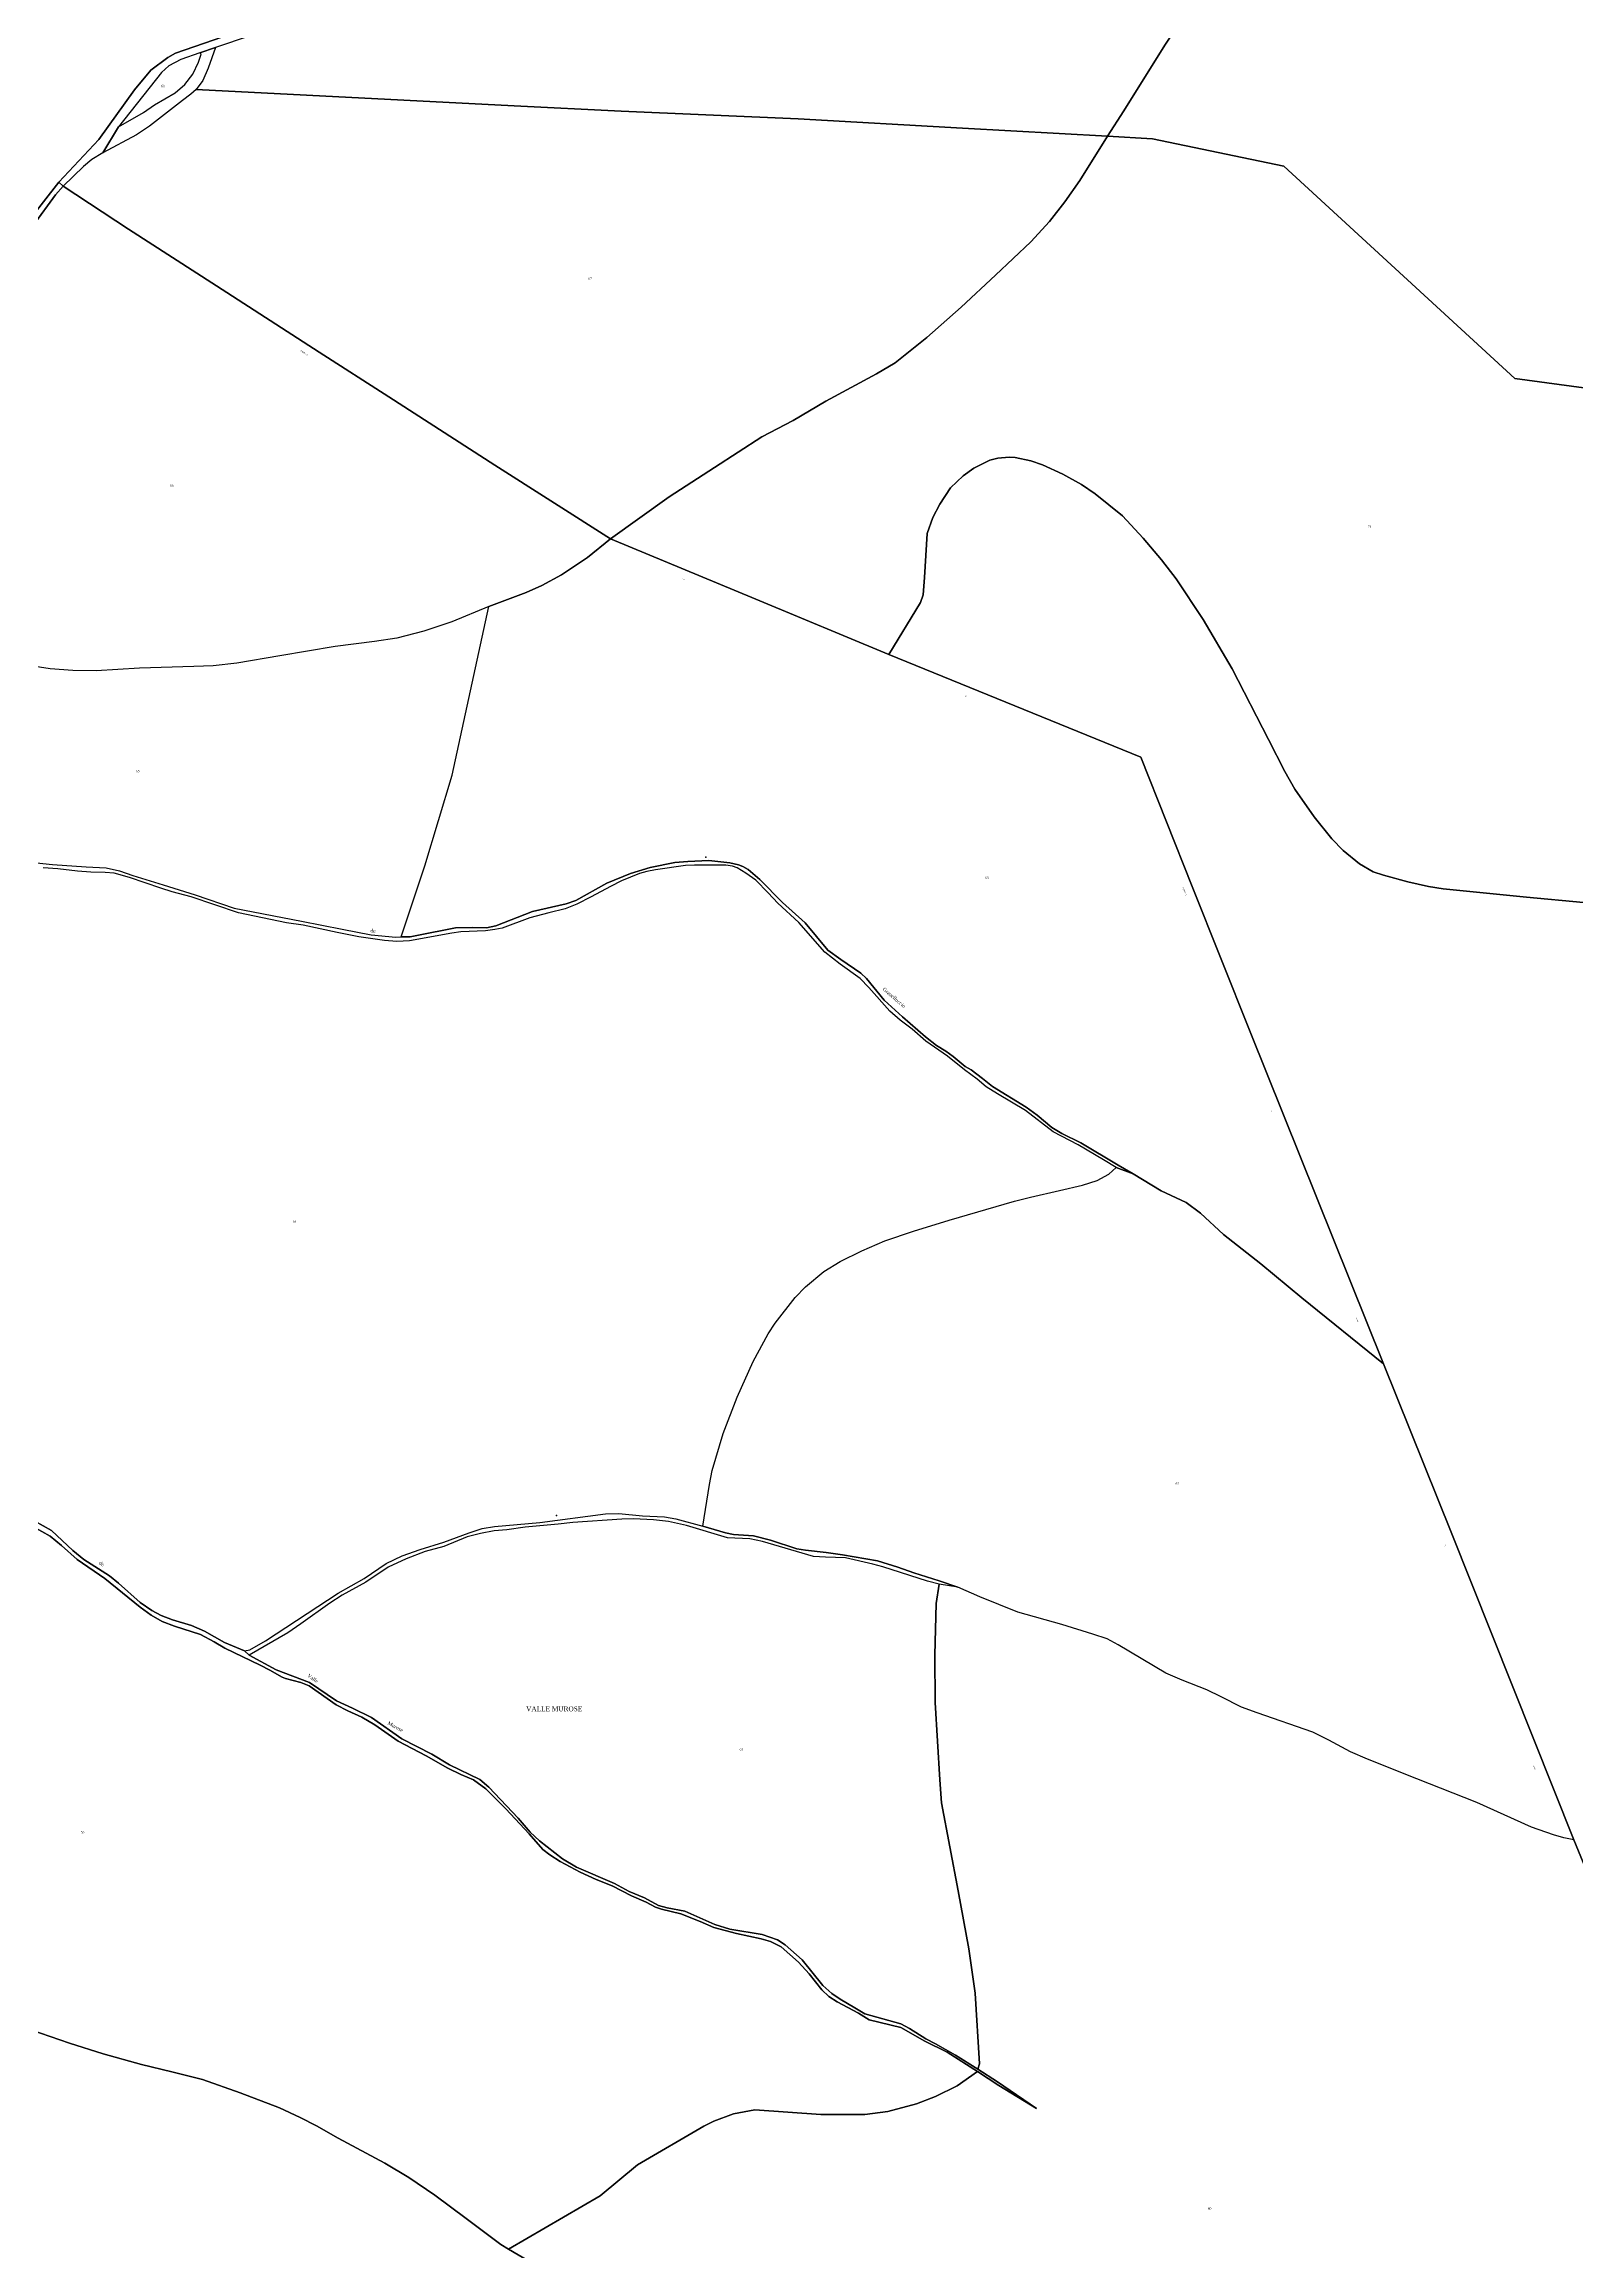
# Model space of a CAD drawing. Extents: x 1189447 to 1205702, y 6141591 to 6152844.
# Drawn here: x 1197110 to 1198395, y 6147947 to 6149797 of the extents above; entities that cross this region are included whole.
import ezdxf

# ---------------------------------------------------------------- set-up
doc = ezdxf.new("R2010")
doc.units = 0
doc.linetypes.add('CONTINU', pattern=[0])
doc.layers.get('0').update_dxf_attribs({"linetype": 'CONTINU'})
for name, color, linetype in [('1FLECHEFL', 7, 'CONTINU'), ('1LIEUDIT', 7, 'CONTINU'), ('1PARCELLE', 7, 'CONTINU'), ('1SECTION', 7, 'CONTINU'), ('1SUBDSECT', 7, 'CONTINU'), ('1TRONFLUV', 7, 'CONTINU'), ('3ENSIMMO', 7, 'CONTINU'), ('3LIEUDITTEX', 7, 'CONTINU'), ('3PARCELLETEX', 7, 'CONTINU'), ('3TRONFLUVTEX', 7, 'CONTINU')]:
    doc.layers.add(name, color=color, linetype=linetype)
doc.styles.get("Standard").update_dxf_attribs({"font": 'Times New Roman'})

# ---------------------------------------------------------------- blocks, each defined once
blk = doc.blocks.new('FLECHRU1')
blk.add_point((0, 0))

msp = doc.modelspace()

# ---------------------------------------------------------------- linework, layer by layer
at = {"layer": '1LIEUDIT'}
for points in [[(1198510.53, 6148005.73), (1198392.69, 6148292.42), (1198289.64, 6148550.19), (1198232.93, 6148691.18), (1198121.16, 6148969.3), (1198072.52, 6149091.07), (1198029.55, 6149199.51), (1197818.36, 6149285.66), (1197706.73, 6149331.92), (1197584.92, 6149382.44), (1197488.17, 6149444.32), (1197399.1, 6149501.4), (1197340.9, 6149538.82), (1197254.62, 6149594.42), (1197180.94, 6149641.96), (1197126.12, 6149677.87), (1197126.12, 6149677.87), (1197122.71, 6149681.43), (1197156.08, 6149717.01), (1197186.09, 6149758.76), (1197199.59, 6149775.2), (1197213.82, 6149785.86), (1197220.44, 6149789.35), (1197338.46, 6149830.14)], [(1198510.53, 6148005.73), (1198392.69, 6148292.42), (1198289.64, 6148550.19), (1198232.93, 6148691.18), (1198121.16, 6148969.3), (1198072.52, 6149091.07), (1198029.55, 6149199.51), (1197818.36, 6149285.66), (1197706.73, 6149331.92), (1197584.92, 6149382.44), (1197488.17, 6149444.32), (1197399.1, 6149501.4), (1197340.9, 6149538.82), (1197254.62, 6149594.42), (1197180.94, 6149641.96), (1197126.12, 6149677.87), (1197126.12, 6149677.87), (1197122.71, 6149681.43), (1197098.94, 6149650.89)]]:
    msp.add_lwpolyline(points, dxfattribs=at)
at = {"layer": '1PARCELLE'}
for points in [[(1197312, 6149813.62), (1197253.97, 6149794.11), (1197247.76, 6149776.9), (1197243.24, 6149766.54), (1197237.61, 6149759.13), (1197504.17, 6149745.28), (1197594.11, 6149740.92), (1197742.3, 6149734.28), (1197880.16, 6149726.49), (1198001.69, 6149719.78), (1198001.69, 6149719.78), (1198015.43, 6149741.18), (1198049.67, 6149796.09), (1198085.48, 6149850.11)], [(1198085.48, 6149850.11), (1198049.67, 6149796.09), (1198015.43, 6149741.18), (1198001.69, 6149719.78), (1198001.69, 6149719.78), (1198039.42, 6149717.69), (1198149.39, 6149694.75), (1198343.18, 6149516.74), (1198448.4, 6149502.47)], [(1198448.4, 6149502.47), (1198343.18, 6149516.74), (1198149.39, 6149694.75), (1198039.42, 6149717.69), (1198001.69, 6149719.78), (1197978.57, 6149682.67), (1197965.88, 6149664.96), (1197953.1, 6149648.36), (1197937.4, 6149631.46), (1197907.69, 6149603.42), (1197878.98, 6149576.54), (1197850.07, 6149551.14), (1197823.58, 6149530.09), (1197808.07, 6149520.86), (1197765.65, 6149497.77), (1197738.02, 6149481.52), (1197711.94, 6149467.93), (1197672.17, 6149442.38), (1197634.16, 6149417.83), (1197584.92, 6149382.44), (1197584.92, 6149382.44), (1197706.73, 6149331.92), (1197818.36, 6149285.66), (1197845.03, 6149329.06), (1197847.03, 6149335.52), (1197848.24, 6149349.97), (1197850.49, 6149386.88), (1197855.35, 6149400.26), (1197860.97, 6149411.59), (1197870.08, 6149425.15), (1197880.63, 6149435.23), (1197889.58, 6149441.62), (1197902.96, 6149448.46), (1197909.85, 6149450.19), (1197919.26, 6149450.98), (1197924.36, 6149450.7), (1197937.31, 6149447.78), (1197947.12, 6149444.6), (1197964.32, 6149436.81), (1197979.9, 6149428.05), (1197991.41, 6149420.31), (1198014.13, 6149401.64), (1198031.68, 6149383.08), (1198046.91, 6149364.97), (1198059.23, 6149349.05), (1198081.78, 6149314.86), (1198106.25, 6149273.7), (1198136.54, 6149214.44), (1198150.4, 6149187.59), (1198158.77, 6149172.84), (1198175.02, 6149149.6), (1198189.61, 6149131.15), (1198199.27, 6149121.22), (1198212.83, 6149110.3), (1198224.27, 6149103.57), (1198233, 6149100.56), (1198253.54, 6149095.03), (1198270.74, 6149091.17), (1198283.17, 6149089.24), (1198352.88, 6149082.32), (1198400.76, 6149077.79)], [(1197101, 6149645.01), (1197119.9, 6149670.72), (1197126.12, 6149677.87), (1197180.94, 6149641.96), (1197254.62, 6149594.42), (1197340.9, 6149538.82), (1197399.1, 6149501.4), (1197488.17, 6149444.32), (1197584.92, 6149382.44), (1197565.66, 6149366.82), (1197544.03, 6149352.34), (1197527.45, 6149343.3), (1197514.2, 6149337.48), (1197482.96, 6149325.83), (1197482.96, 6149325.83), (1197452.03, 6149312.83), (1197428.53, 6149305.17), (1197406.02, 6149299.32), (1197387.23, 6149296.46), (1197354.27, 6149292.37), (1197307.86, 6149284.36), (1197271.88, 6149278.25), (1197251.99, 6149276.15), (1197235.64, 6149275.44), (1197190.29, 6149274.09), (1197154.01, 6149271.84), (1197134.22, 6149272.26), (1197115.39, 6149273.61), (1197102.67, 6149275.46)], [(1198400.76, 6149077.79), (1198352.88, 6149082.32), (1198283.17, 6149089.24), (1198270.74, 6149091.17), (1198253.54, 6149095.03), (1198233, 6149100.56), (1198224.27, 6149103.57), (1198212.83, 6149110.3), (1198199.27, 6149121.22), (1198189.61, 6149131.15), (1198175.02, 6149149.6), (1198158.77, 6149172.84), (1198150.4, 6149187.59), (1198136.54, 6149214.44), (1198106.25, 6149273.7), (1198081.78, 6149314.86), (1198059.23, 6149349.05), (1198046.91, 6149364.97), (1198031.68, 6149383.08), (1198014.13, 6149401.64), (1197991.41, 6149420.31), (1197979.9, 6149428.05), (1197964.32, 6149436.81), (1197947.12, 6149444.6), (1197937.31, 6149447.78), (1197924.36, 6149450.7), (1197919.26, 6149450.98), (1197909.85, 6149450.19), (1197902.96, 6149448.46), (1197889.58, 6149441.62), (1197880.63, 6149435.23), (1197870.08, 6149425.15), (1197860.97, 6149411.59), (1197855.35, 6149400.26), (1197850.49, 6149386.88), (1197848.24, 6149349.97), (1197847.03, 6149335.52), (1197845.03, 6149329.06), (1197818.36, 6149285.66), (1198029.55, 6149199.51), (1198072.52, 6149091.07), (1198121.16, 6148969.3), (1198232.93, 6148691.18), (1198289.64, 6148550.19), (1198392.69, 6148292.42), (1198510.53, 6148005.73)], [(1197074.52, 6149114.02), (1197117.21, 6149109.55), (1197145.46, 6149107.8), (1197162.3, 6149106.75), (1197173.47, 6149104.27), (1197184.71, 6149100.45), (1197209.96, 6149092.61), (1197236.92, 6149084.24), (1197269.44, 6149073), (1197326.01, 6149062.26), (1197360.04, 6149055.37), (1197384.31, 6149050.73), (1197405.05, 6149048.79), (1197409.62, 6149048.9), (1197429.5, 6149108.48), (1197452.37, 6149184.53), (1197482.96, 6149325.83), (1197482.96, 6149325.83), (1197452.03, 6149312.83), (1197428.53, 6149305.17), (1197406.02, 6149299.32), (1197387.23, 6149296.46), (1197354.27, 6149292.37), (1197307.86, 6149284.36), (1197271.88, 6149278.25), (1197251.99, 6149276.15), (1197235.64, 6149275.44), (1197190.29, 6149274.09), (1197154.01, 6149271.84), (1197134.22, 6149272.26), (1197115.39, 6149273.61), (1197102.67, 6149275.46)], [(1197102.39, 6148559.4), (1197116.37, 6148551.55), (1197134.31, 6148534.89), (1197143.67, 6148527.37), (1197165.01, 6148513.72), (1197172.61, 6148507.42), (1197190.69, 6148491.26), (1197200.49, 6148484.53), (1197208.3, 6148480.26), (1197217.95, 6148476.65), (1197233.89, 6148471.85), (1197244.66, 6148467.26), (1197261.43, 6148457.66), (1197278.27, 6148450.64), (1197282.63, 6148451.7), (1197295.71, 6148459.09), (1197356.87, 6148499.05), (1197378.46, 6148511.43), (1197397, 6148523.8), (1197410.48, 6148530.33), (1197425.35, 6148535.61), (1197445.18, 6148541.71), (1197466.52, 6148549.63), (1197477.58, 6148553.13), (1197487.76, 6148555.01), (1197525.78, 6148558.2), (1197580.88, 6148565.49), (1197592.08, 6148565.87), (1197611.87, 6148563.97), (1197630.21, 6148563), (1197639.89, 6148561.41), (1197662.43, 6148555.29), (1197662.43, 6148555.29), (1197668.1, 6148590.11), (1197670.38, 6148601.94), (1197679.43, 6148632.96), (1197691.12, 6148663.37), (1197704.55, 6148693.16), (1197717.26, 6148716.38), (1197723.11, 6148725.43), (1197739.89, 6148746.92), (1197748.46, 6148755.66), (1197763.87, 6148768.51), (1197777.54, 6148776.94), (1197795.71, 6148786.02), (1197814.87, 6148794.19), (1197839.07, 6148802.29), (1197868.85, 6148811.68), (1197923.68, 6148827.45), (1197937.2, 6148830.93), (1197961.42, 6148836.34), (1197980.81, 6148841.04), (1197992.98, 6148844.93), (1198002.79, 6148850.18), (1198009.04, 6148855.62), (1197998.43, 6148862.15), (1197977.1, 6148874.82), (1197956.04, 6148885.55), (1197933.03, 6148903.43), (1197909.47, 6148917.56), (1197900.03, 6148923.4), (1197892.37, 6148929.69), (1197881.67, 6148937.51), (1197867.52, 6148948.91), (1197849.25, 6148961.59), (1197837.78, 6148971.63), (1197827.74, 6148979.19), (1197819.29, 6148986.65), (1197801.6, 6149006.65), (1197794.44, 6149014.04), (1197777.6, 6149026.24), (1197764.71, 6149036.05), (1197743.02, 6149061.02), (1197725.32, 6149077.2), (1197717.13, 6149086), (1197706.77, 6149096.59), (1197698.45, 6149102.39), (1197691.33, 6149106.71), (1197687.25, 6149108.15), (1197681.64, 6149109.07), (1197655.55, 6149109.13), (1197647.84, 6149108.65), (1197622.74, 6149105.29), (1197615.54, 6149103.67), (1197609.24, 6149101.97), (1197594.29, 6149095.9), (1197584.95, 6149091.19), (1197568.72, 6149082.47), (1197556.71, 6149076.3), (1197546.91, 6149072.39), (1197533.36, 6149069.11), (1197517.32, 6149064.91), (1197494.3, 6149056.38), (1197488.2, 6149055.17), (1197480.29, 6149053.99), (1197459.63, 6149053.09), (1197451.93, 6149052.21), (1197416.54, 6149045.6), (1197405.87, 6149045.19), (1197395.49, 6149045.93), (1197374.13, 6149049.1), (1197355.97, 6149052.56), (1197327.26, 6149058.84), (1197313.43, 6149060.86), (1197273.19, 6149069.03), (1197233.37, 6149082.49), (1197217.54, 6149086.65), (1197208.01, 6149089.72), (1197181.71, 6149098.66), (1197169.09, 6149102.3), (1197161.29, 6149102.98), (1197149.52, 6149103.33), (1197138.23, 6149103.98), (1197121.73, 6149105.99), (1197109.55, 6149106.84)], [(1197099.01, 6148133.21), (1197131.45, 6148122.03), (1197159.8, 6148113.21), (1197191.92, 6148104.29), (1197217.31, 6148097.95), (1197242.88, 6148091.6), (1197274.55, 6148080.48), (1197307.51, 6148067.84), (1197324.88, 6148059.85), (1197338.55, 6148052.83), (1197356.61, 6148042.4), (1197395.81, 6148021.56), (1197415.94, 6148009.54), (1197437.82, 6147994.55), (1197464.09, 6147975.11), (1197492.96, 6147953.23), (1197499.47, 6147949.35), (1197499.47, 6147949.35), (1197576.28, 6147993.97), (1197607.71, 6148019.99), (1197663.39, 6148052.53), (1197671.79, 6148056.67), (1197688.07, 6148062.7), (1197706.09, 6148066.11), (1197733.6, 6148064.28), (1197761.22, 6148062.29), (1197777.81, 6148062.18), (1197798.29, 6148062.35), (1197817.64, 6148064.75), (1197841.44, 6148071.15), (1197857.46, 6148077.35), (1197875.77, 6148086.36), (1197892.77, 6148098.37), (1197867.22, 6148114.37), (1197848.65, 6148123.68), (1197828.35, 6148135.19), (1197801.98, 6148141.61), (1197792.84, 6148147.21), (1197775.16, 6148156.66), (1197768.19, 6148161.13), (1197762.27, 6148166.69), (1197751.54, 6148180.24), (1197742.68, 6148189.94), (1197728.19, 6148202.88), (1197719.05, 6148207.28), (1197711.35, 6148209.33), (1197690.56, 6148214.04), (1197671.53, 6148219.07), (1197660.27, 6148223.91), (1197644.12, 6148230.5), (1197627.82, 6148234.23), (1197622.7, 6148235.87), (1197614.93, 6148240.22), (1197602.68, 6148245.5), (1197586.43, 6148253.87), (1197573.15, 6148259.18), (1197559.56, 6148265.39), (1197542.89, 6148274.12), (1197534.07, 6148279.76), (1197528.4, 6148284.41), (1197516.71, 6148297.29), (1197497.35, 6148318.47), (1197480.45, 6148335.09), (1197470.1, 6148342.63), (1197459.66, 6148347.04), (1197448.55, 6148352.36), (1197430.37, 6148362.92), (1197407.06, 6148375.05), (1197387.47, 6148388.72), (1197376.66, 6148395.07), (1197364.79, 6148400.48), (1197355.09, 6148405.52), (1197332.43, 6148421.47), (1197325.42, 6148424.22), (1197312.61, 6148427.65), (1197309.92, 6148428.69), (1197299.33, 6148434.48), (1197291.33, 6148438.68), (1197261.8, 6148452.88), (1197252.74, 6148458.19), (1197241.23, 6148464.31), (1197219.62, 6148471.35), (1197209.06, 6148475.34), (1197199.92, 6148480.68), (1197190.62, 6148487.34), (1197161.14, 6148511.4), (1197138.06, 6148527.3), (1197124.71, 6148539.05), (1197115.44, 6148546.73), (1197101.25, 6148554.79)], [(1198510.53, 6148005.73), (1198392.69, 6148292.42), (1198392.69, 6148292.42), (1198384.1, 6148294.13), (1198375.42, 6148296.64), (1198357.11, 6148303.04), (1198311.25, 6148323.64), (1198261.1, 6148343.58), (1198219.75, 6148360.1), (1198205.44, 6148366.14), (1198187.23, 6148375.85), (1198173.82, 6148382.54), (1198127.19, 6148398.7), (1198114.12, 6148403.58), (1198097.08, 6148412.28), (1198084.91, 6148418.18), (1198064.36, 6148426.11), (1198050.43, 6148431.92), (1198010.48, 6148455.9), (1198001.3, 6148460.89), (1197989.48, 6148464.61), (1197963.24, 6148472.8), (1197926.62, 6148483.22), (1197894.7, 6148496.1), (1197876.09, 6148504.09), (1197860.65, 6148506.64), (1197858.15, 6148490.34), (1197856.95, 6148447.24), (1197857.28, 6148407.51), (1197861.05, 6148342.77), (1197862.55, 6148323.3), (1197876.34, 6148249.75), (1197885.44, 6148201.12), (1197890.71, 6148163.85), (1197894.26, 6148104.84), (1197892.95, 6148100.21), (1197909.46, 6148089.69), (1197942.18, 6148067.3), (1197910.53, 6148086.56), (1197892.77, 6148098.37), (1197875.77, 6148086.36), (1197857.46, 6148077.35), (1197841.44, 6148071.15), (1197817.64, 6148064.75), (1197798.29, 6148062.35), (1197777.81, 6148062.18), (1197761.22, 6148062.29), (1197733.6, 6148064.28), (1197706.09, 6148066.11), (1197688.07, 6148062.7), (1197671.79, 6148056.67), (1197663.39, 6148052.53), (1197607.71, 6148019.99), (1197576.28, 6147993.97), (1197499.47, 6147949.35), (1197532.03, 6147930.41)], [(1197532.03, 6147930.41), (1197499.47, 6147949.35), (1197492.96, 6147953.23), (1197464.09, 6147975.11), (1197437.82, 6147994.55), (1197415.94, 6148009.54), (1197395.81, 6148021.56), (1197356.61, 6148042.4), (1197338.55, 6148052.83), (1197324.88, 6148059.85), (1197307.51, 6148067.84), (1197274.55, 6148080.48), (1197242.88, 6148091.6), (1197217.31, 6148097.95), (1197191.92, 6148104.29), (1197159.8, 6148113.21), (1197131.45, 6148122.03), (1197099.01, 6148133.21)]]:
    msp.add_lwpolyline(points, dxfattribs=at)
for points in [[(1197242.02, 6149788.7), (1197240.74, 6149789.77), (1197224.9, 6149784.05), (1197214.74, 6149778.77), (1197208.69, 6149773.32), (1197172.58, 6149727.75), (1197193.45, 6149739.61), (1197202.66, 6149746.02), (1197220.05, 6149756.34), (1197228.2, 6149763.21), (1197234.89, 6149771.89), (1197239.68, 6149781.8), (1197242.02, 6149788.7)], [(1197126.12, 6149677.87), (1197180.94, 6149641.96), (1197254.62, 6149594.42), (1197340.9, 6149538.82), (1197399.1, 6149501.4), (1197488.17, 6149444.32), (1197584.92, 6149382.44), (1197634.16, 6149417.83), (1197672.17, 6149442.38), (1197711.94, 6149467.93), (1197738.02, 6149481.52), (1197765.65, 6149497.77), (1197808.07, 6149520.86), (1197823.58, 6149530.09), (1197850.07, 6149551.14), (1197878.98, 6149576.54), (1197907.69, 6149603.42), (1197937.4, 6149631.46), (1197953.1, 6149648.36), (1197965.88, 6149664.96), (1197978.57, 6149682.67), (1198001.69, 6149719.78), (1197880.16, 6149726.49), (1197742.3, 6149734.28), (1197594.11, 6149740.92), (1197504.17, 6149745.28), (1197237.61, 6149759.13), (1197233.19, 6149755.14), (1197226.2, 6149749.89), (1197198.55, 6149728.39), (1197187.73, 6149721.09), (1197159.51, 6149705.82), (1197150.14, 6149700.21), (1197143.13, 6149694.58), (1197126.12, 6149677.87)], [(1197482.96, 6149325.83), (1197514.2, 6149337.48), (1197527.45, 6149343.3), (1197544.03, 6149352.34), (1197565.66, 6149366.82), (1197584.92, 6149382.44), (1197706.73, 6149331.92), (1197818.36, 6149285.66), (1198029.55, 6149199.51), (1198072.52, 6149091.07), (1198121.16, 6148969.3), (1198232.93, 6148691.18), (1198164.45, 6148746.62), (1198130.2, 6148775.09), (1198098.92, 6148799.51), (1198079.74, 6148817.54), (1198067.56, 6148826.34), (1198046.71, 6148836.28), (1198023.19, 6148850.37), (1198010.64, 6148857.67), (1197979.19, 6148876.33), (1197963.39, 6148884.36), (1197955.08, 6148889.37), (1197942.65, 6148899.61), (1197933.36, 6148906.39), (1197905.12, 6148923.63), (1197896.78, 6148930.42), (1197887.32, 6148937.48), (1197882.4, 6148940.44), (1197872.25, 6148948.8), (1197866.14, 6148953.25), (1197858.36, 6148958.09), (1197849.15, 6148965.27), (1197829.92, 6148981.94), (1197814.46, 6148995.98), (1197799.75, 6149014.12), (1197794.83, 6149018.63), (1197778.2, 6149029.95), (1197767.27, 6149037.97), (1197748.24, 6149060.77), (1197729.13, 6149077.66), (1197710.1, 6149097.05), (1197700.4, 6149105.53), (1197695.9, 6149107.96), (1197692.43, 6149109.31), (1197685.2, 6149110.99), (1197667.58, 6149112.86), (1197649.72, 6149112.06), (1197639.03, 6149111.18), (1197618.36, 6149107.11), (1197601.73, 6149102.21), (1197582.04, 6149094.12), (1197555.99, 6149079.57), (1197547.89, 6149076.7), (1197519.7, 6149070.13), (1197488.83, 6149058.25), (1197481.09, 6149056.6), (1197469.07, 6149056.83), (1197455.08, 6149056.54), (1197422.81, 6149050.05), (1197417.04, 6149049.12), (1197409.62, 6149048.9), (1197429.5, 6149108.48), (1197452.37, 6149184.53), (1197482.96, 6149325.83)], [(1198023.19, 6148850.37), (1198046.71, 6148836.28), (1198067.56, 6148826.34), (1198079.74, 6148817.54), (1198098.92, 6148799.51), (1198130.2, 6148775.09), (1198164.45, 6148746.62), (1198232.93, 6148691.18), (1198289.64, 6148550.19), (1198392.69, 6148292.42), (1198384.1, 6148294.13), (1198375.42, 6148296.64), (1198357.11, 6148303.04), (1198311.25, 6148323.64), (1198261.1, 6148343.58), (1198219.75, 6148360.1), (1198205.44, 6148366.14), (1198187.23, 6148375.85), (1198173.82, 6148382.54), (1198127.19, 6148398.7), (1198114.12, 6148403.58), (1198097.08, 6148412.28), (1198084.91, 6148418.18), (1198064.36, 6148426.11), (1198050.43, 6148431.92), (1198010.48, 6148455.9), (1198001.3, 6148460.89), (1197989.48, 6148464.61), (1197963.24, 6148472.8), (1197926.62, 6148483.22), (1197894.7, 6148496.1), (1197876.09, 6148504.09), (1197860.61, 6148509.35), (1197839.32, 6148516.1), (1197825.88, 6148520.8), (1197808.92, 6148526.14), (1197779.51, 6148531.24), (1197765.85, 6148533.06), (1197748.39, 6148535.03), (1197741.32, 6148536.32), (1197719.28, 6148543.36), (1197704.9, 6148547.15), (1197688.16, 6148548.27), (1197681.42, 6148549.76), (1197662.43, 6148555.29), (1197668.1, 6148590.11), (1197670.38, 6148601.94), (1197679.43, 6148632.96), (1197691.12, 6148663.37), (1197704.55, 6148693.16), (1197717.26, 6148716.38), (1197723.11, 6148725.43), (1197739.89, 6148746.92), (1197748.46, 6148755.66), (1197763.87, 6148768.51), (1197777.54, 6148776.94), (1197795.71, 6148786.02), (1197814.87, 6148794.19), (1197839.07, 6148802.29), (1197868.85, 6148811.68), (1197923.68, 6148827.45), (1197937.2, 6148830.93), (1197961.42, 6148836.34), (1197980.81, 6148841.04), (1197992.98, 6148844.93), (1198002.79, 6148850.18), (1198009.04, 6148855.62), (1198023.19, 6148850.37)], [(1197892.95, 6148100.21), (1197894.26, 6148104.84), (1197890.71, 6148163.85), (1197885.44, 6148201.12), (1197876.34, 6148249.75), (1197862.55, 6148323.3), (1197861.05, 6148342.77), (1197857.28, 6148407.51), (1197856.95, 6148447.24), (1197858.15, 6148490.34), (1197860.65, 6148506.64), (1197850.64, 6148509.12), (1197813.23, 6148521.14), (1197804.9, 6148523.47), (1197782.05, 6148528.56), (1197765.33, 6148529.16), (1197755.2, 6148529.72), (1197712.43, 6148542.5), (1197701.92, 6148544.66), (1197683.2, 6148545.58), (1197648.83, 6148555.83), (1197633.72, 6148559.16), (1197621.09, 6148560.57), (1197604.37, 6148561.31), (1197594.52, 6148560.99), (1197553.43, 6148558.42), (1197541.28, 6148556.78), (1197513.42, 6148554.5), (1197498.25, 6148552.26), (1197487.43, 6148551.34), (1197476.02, 6148549.14), (1197464.87, 6148546.28), (1197445.31, 6148538.32), (1197429.66, 6148533.86), (1197413.86, 6148527.81), (1197398.55, 6148520.89), (1197379.85, 6148508.3), (1197359.99, 6148497.36), (1197349.74, 6148490.74), (1197325.36, 6148473.27), (1197314.46, 6148465.84), (1197282.15, 6148447.25), (1197304.85, 6148434.76), (1197332.57, 6148424.19), (1197355.34, 6148408.85), (1197368.73, 6148402.67), (1197384.74, 6148394.8), (1197409.99, 6148376.92), (1197435.15, 6148364.27), (1197450.16, 6148355.31), (1197475.52, 6148343.07), (1197482.99, 6148336.63), (1197507.71, 6148310.51), (1197517.73, 6148298.96), (1197525.62, 6148291.58), (1197544.83, 6148276.34), (1197556.62, 6148269.49), (1197588.46, 6148255.9), (1197600.71, 6148249.01), (1197613.56, 6148243.83), (1197625.33, 6148237.26), (1197632.49, 6148235.38), (1197647.21, 6148232.59), (1197672.56, 6148221.35), (1197685.03, 6148217.68), (1197712.11, 6148213.2), (1197725.1, 6148208.5), (1197731.59, 6148204.4), (1197745.69, 6148191.77), (1197762.89, 6148170.41), (1197770.48, 6148163.7), (1197777.49, 6148158.81), (1197789.99, 6148151.76), (1197798.17, 6148146.57), (1197828.47, 6148138.19), (1197835.81, 6148134.18), (1197849.44, 6148125.56), (1197857.49, 6148121.48), (1197874.35, 6148112.02), (1197892.95, 6148100.21)]]:
    msp.add_lwpolyline(points, close=True, dxfattribs=at)
at = {"layer": '1SECTION'}
msp.add_lwpolyline([(1197338.46, 6149830.14), (1197220.44, 6149789.35), (1197213.82, 6149785.86), (1197199.59, 6149775.2), (1197186.09, 6149758.76), (1197156.08, 6149717.01), (1197122.71, 6149681.43), (1197098.94, 6149650.89)], dxfattribs=at)
at = {"layer": '1SUBDSECT'}
msp.add_lwpolyline([(1197098.94, 6149650.89), (1197122.71, 6149681.43), (1197156.08, 6149717.01), (1197186.09, 6149758.76), (1197199.59, 6149775.2), (1197213.82, 6149785.86), (1197220.44, 6149789.35), (1197338.46, 6149830.14)], dxfattribs=at)
at = {"layer": '1TRONFLUV'}
for points in [[(1197098.94, 6149650.89), (1197122.71, 6149681.43), (1197156.08, 6149717.01), (1197186.09, 6149758.76), (1197199.59, 6149775.2), (1197213.82, 6149785.86), (1197220.44, 6149789.35), (1197338.46, 6149830.14)], [(1197312, 6149813.62), (1197253.97, 6149794.11), (1197240.74, 6149789.77), (1197224.9, 6149784.05), (1197214.74, 6149778.77), (1197208.69, 6149773.32), (1197172.58, 6149727.75), (1197159.51, 6149705.82), (1197150.14, 6149700.21), (1197143.13, 6149694.58), (1197126.12, 6149677.87), (1197119.9, 6149670.72), (1197101, 6149645.01)], [(1197074.52, 6149114.02), (1197117.21, 6149109.55), (1197145.46, 6149107.8), (1197162.3, 6149106.75), (1197173.47, 6149104.27), (1197184.71, 6149100.45), (1197209.96, 6149092.61), (1197236.92, 6149084.24), (1197269.44, 6149073), (1197326.01, 6149062.26), (1197360.04, 6149055.37), (1197384.31, 6149050.73), (1197405.05, 6149048.79), (1197409.62, 6149048.9), (1197417.04, 6149049.12), (1197422.81, 6149050.05), (1197455.08, 6149056.54), (1197469.07, 6149056.83), (1197481.09, 6149056.6), (1197488.83, 6149058.25), (1197519.7, 6149070.13), (1197547.89, 6149076.7), (1197555.99, 6149079.57), (1197582.04, 6149094.12), (1197601.73, 6149102.21), (1197618.36, 6149107.11), (1197639.03, 6149111.18), (1197649.72, 6149112.06), (1197667.58, 6149112.86), (1197685.2, 6149110.99), (1197692.43, 6149109.31), (1197695.9, 6149107.96), (1197700.4, 6149105.53), (1197710.1, 6149097.05), (1197729.13, 6149077.66), (1197748.24, 6149060.77), (1197767.27, 6149037.97), (1197778.2, 6149029.95), (1197794.83, 6149018.63), (1197799.75, 6149014.12), (1197814.46, 6148995.98), (1197829.92, 6148981.94), (1197849.15, 6148965.27), (1197858.36, 6148958.09), (1197866.14, 6148953.25), (1197872.25, 6148948.8), (1197882.4, 6148940.44), (1197887.32, 6148937.48), (1197896.78, 6148930.42), (1197905.12, 6148923.63), (1197933.36, 6148906.39), (1197942.65, 6148899.61), (1197955.08, 6148889.37), (1197963.39, 6148884.36), (1197979.19, 6148876.33), (1198010.64, 6148857.67), (1198023.19, 6148850.37), (1198009.04, 6148855.62), (1197998.43, 6148862.15), (1197977.1, 6148874.82), (1197956.04, 6148885.55), (1197933.03, 6148903.43), (1197909.47, 6148917.56), (1197900.03, 6148923.4), (1197892.37, 6148929.69), (1197881.67, 6148937.51), (1197867.52, 6148948.91), (1197849.25, 6148961.59), (1197837.78, 6148971.63), (1197827.74, 6148979.19), (1197819.29, 6148986.65), (1197801.6, 6149006.65), (1197794.44, 6149014.04), (1197777.6, 6149026.24), (1197764.71, 6149036.05), (1197743.02, 6149061.02), (1197725.32, 6149077.2), (1197717.13, 6149086), (1197706.77, 6149096.59), (1197698.45, 6149102.39), (1197691.33, 6149106.71), (1197687.25, 6149108.15), (1197681.64, 6149109.07), (1197655.55, 6149109.13), (1197647.84, 6149108.65), (1197622.74, 6149105.29), (1197615.54, 6149103.67), (1197609.24, 6149101.97), (1197594.29, 6149095.9), (1197584.95, 6149091.19), (1197568.72, 6149082.47), (1197556.71, 6149076.3), (1197546.91, 6149072.39), (1197533.36, 6149069.11), (1197517.32, 6149064.91), (1197494.3, 6149056.38), (1197488.2, 6149055.17), (1197480.29, 6149053.99), (1197459.63, 6149053.09), (1197451.93, 6149052.21), (1197416.54, 6149045.6), (1197405.87, 6149045.19), (1197395.49, 6149045.93), (1197374.13, 6149049.1), (1197355.97, 6149052.56), (1197327.26, 6149058.84), (1197313.43, 6149060.86), (1197273.19, 6149069.03), (1197233.37, 6149082.49), (1197217.54, 6149086.65), (1197208.01, 6149089.72), (1197181.71, 6149098.66), (1197169.09, 6149102.3), (1197161.29, 6149102.98), (1197149.52, 6149103.33), (1197138.23, 6149103.98), (1197121.73, 6149105.99), (1197109.55, 6149106.84)], [(1197101.25, 6148554.79), (1197115.44, 6148546.73), (1197124.71, 6148539.05), (1197138.06, 6148527.3), (1197161.14, 6148511.4), (1197190.62, 6148487.34), (1197199.92, 6148480.68), (1197209.06, 6148475.34), (1197219.62, 6148471.35), (1197241.23, 6148464.31), (1197252.74, 6148458.19), (1197261.8, 6148452.88), (1197291.33, 6148438.68), (1197299.33, 6148434.48), (1197309.92, 6148428.69), (1197312.61, 6148427.65), (1197325.42, 6148424.22), (1197332.43, 6148421.47), (1197355.09, 6148405.52), (1197364.79, 6148400.48), (1197376.66, 6148395.07), (1197387.47, 6148388.72), (1197407.06, 6148375.05), (1197430.37, 6148362.92), (1197448.55, 6148352.36), (1197459.66, 6148347.04), (1197470.1, 6148342.63), (1197480.45, 6148335.09), (1197497.35, 6148318.47), (1197516.71, 6148297.29), (1197528.4, 6148284.41), (1197534.07, 6148279.76), (1197542.89, 6148274.12), (1197559.56, 6148265.39), (1197573.15, 6148259.18), (1197586.43, 6148253.87), (1197602.68, 6148245.5), (1197614.93, 6148240.22), (1197622.7, 6148235.87), (1197627.82, 6148234.23), (1197644.12, 6148230.5), (1197660.27, 6148223.91), (1197671.53, 6148219.07), (1197690.56, 6148214.04), (1197711.35, 6148209.33), (1197719.05, 6148207.28), (1197728.19, 6148202.88), (1197742.68, 6148189.94), (1197751.54, 6148180.24), (1197762.27, 6148166.69), (1197768.19, 6148161.13), (1197775.16, 6148156.66), (1197792.84, 6148147.21), (1197801.98, 6148141.61), (1197828.35, 6148135.19), (1197848.65, 6148123.68), (1197867.22, 6148114.37), (1197892.77, 6148098.37), (1197910.53, 6148086.56), (1197942.18, 6148067.3), (1197909.46, 6148089.69), (1197892.95, 6148100.21), (1197874.35, 6148112.02), (1197857.49, 6148121.48), (1197849.44, 6148125.56), (1197835.81, 6148134.18), (1197828.47, 6148138.19), (1197798.17, 6148146.57), (1197789.99, 6148151.76), (1197777.49, 6148158.81), (1197770.48, 6148163.7), (1197762.89, 6148170.41), (1197745.69, 6148191.77), (1197731.59, 6148204.4), (1197725.1, 6148208.5), (1197712.11, 6148213.2), (1197685.03, 6148217.68), (1197672.56, 6148221.35), (1197647.21, 6148232.59), (1197632.49, 6148235.38), (1197625.33, 6148237.26), (1197613.56, 6148243.83), (1197600.71, 6148249.01), (1197588.46, 6148255.9), (1197556.62, 6148269.49), (1197544.83, 6148276.34), (1197525.62, 6148291.58), (1197517.73, 6148298.96), (1197507.71, 6148310.51), (1197482.99, 6148336.63), (1197475.52, 6148343.07), (1197450.16, 6148355.31), (1197435.15, 6148364.27), (1197409.99, 6148376.92), (1197384.74, 6148394.8), (1197368.73, 6148402.67), (1197355.34, 6148408.85), (1197332.57, 6148424.19), (1197304.85, 6148434.76), (1197282.15, 6148447.25), (1197278.27, 6148450.64), (1197261.43, 6148457.66), (1197244.66, 6148467.26), (1197233.89, 6148471.85), (1197217.95, 6148476.65), (1197208.3, 6148480.26), (1197200.49, 6148484.53), (1197190.69, 6148491.26), (1197172.61, 6148507.42), (1197165.01, 6148513.72), (1197143.67, 6148527.37), (1197134.31, 6148534.89), (1197116.37, 6148551.55), (1197102.39, 6148559.4)]]:
    msp.add_lwpolyline(points, dxfattribs=at)
for points in [[(1197172.58, 6149727.75), (1197193.45, 6149739.61), (1197202.66, 6149746.02), (1197220.05, 6149756.34), (1197228.2, 6149763.21), (1197234.89, 6149771.89), (1197239.68, 6149781.8), (1197242.02, 6149788.7), (1197240.74, 6149789.77), (1197253.97, 6149794.11), (1197247.76, 6149776.9), (1197243.24, 6149766.54), (1197237.61, 6149759.13), (1197233.19, 6149755.14), (1197226.2, 6149749.89), (1197198.55, 6149728.39), (1197187.73, 6149721.09), (1197159.51, 6149705.82), (1197172.58, 6149727.75)], [(1197282.15, 6148447.25), (1197278.27, 6148450.64), (1197282.63, 6148451.7), (1197295.71, 6148459.09), (1197356.87, 6148499.05), (1197378.46, 6148511.43), (1197397, 6148523.8), (1197410.48, 6148530.33), (1197425.35, 6148535.61), (1197445.18, 6148541.71), (1197466.52, 6148549.63), (1197477.58, 6148553.13), (1197487.76, 6148555.01), (1197525.78, 6148558.2), (1197580.88, 6148565.49), (1197592.08, 6148565.87), (1197611.87, 6148563.97), (1197630.21, 6148563), (1197639.89, 6148561.41), (1197662.43, 6148555.29), (1197681.42, 6148549.76), (1197688.16, 6148548.27), (1197704.9, 6148547.15), (1197719.28, 6148543.36), (1197741.32, 6148536.32), (1197748.39, 6148535.03), (1197765.85, 6148533.06), (1197779.51, 6148531.24), (1197808.92, 6148526.14), (1197825.88, 6148520.8), (1197839.32, 6148516.1), (1197860.61, 6148509.35), (1197876.09, 6148504.09), (1197860.65, 6148506.64), (1197850.64, 6148509.12), (1197813.23, 6148521.14), (1197804.9, 6148523.47), (1197782.05, 6148528.56), (1197765.33, 6148529.16), (1197755.2, 6148529.72), (1197712.43, 6148542.5), (1197701.92, 6148544.66), (1197683.2, 6148545.58), (1197648.83, 6148555.83), (1197633.72, 6148559.16), (1197621.09, 6148560.57), (1197604.37, 6148561.31), (1197594.52, 6148560.99), (1197553.43, 6148558.42), (1197541.28, 6148556.78), (1197513.42, 6148554.5), (1197498.25, 6148552.26), (1197487.43, 6148551.34), (1197476.02, 6148549.14), (1197464.87, 6148546.28), (1197445.31, 6148538.32), (1197429.66, 6148533.86), (1197413.86, 6148527.81), (1197398.55, 6148520.89), (1197379.85, 6148508.3), (1197359.99, 6148497.36), (1197349.74, 6148490.74), (1197325.36, 6148473.27), (1197314.46, 6148465.84), (1197282.15, 6148447.25)]]:
    msp.add_lwpolyline(points, close=True, dxfattribs=at)

# ---------------------------------------------------------------- block references
at = {"layer": '1FLECHEFL'}
for p, rotation in [((1197665.03, 6149115.77), 185.1), ((1197539.74, 6148564.19), 185.6)]:
    msp.add_blockref('FLECHRU1', p, dxfattribs=dict(at, rotation=rotation))

# ---------------------------------------------------------------- texts
at = {"layer": '3ENSIMMO'}
for s, rotation, p in [('Tavignano', 147.3, (1197331.43, 6149536.72)), ('de', 157.5, (1197647.06, 6149348.77)), ('et', 157.9, (1197883.69, 6149250.8)), ('Campotile', 111.7, (1198067.91, 6149084.02)), ('de', 112, (1198140.11, 6148902.57)), ('forêts', 112, (1198212.06, 6148726.49)), ('les', 111.9, (1198285.56, 6148538.69)), ('entre', 111.9, (1198360.37, 6148351.49))]:
    msp.add_text(s, height=1.125, rotation=rotation, dxfattribs=at).set_placement(p)
at = {"layer": '3LIEUDITTEX'}
msp.add_text('VALLE MUROSE', height=4, dxfattribs=at).set_placement((1197514.33, 6148400.14))
at = {"layer": '3PARCELLETEX'}
for s, p in [('68', (1197208.3, 6149760.92)), ('67', (1197566.46, 6149599.65)), ('66', (1197215.83, 6149426.27)), ('73', (1198219.72, 6149391.5)), ('65', (1197187.18, 6149186.87)), ('63', (1197899.04, 6149097.42)), ('64', (1197318.76, 6148809.51)), ('62', (1198058.7, 6148589.88)), ('61', (1197693.26, 6148367.12)), ('55', (1197140.95, 6148297.84)), ('60', (1198085.68, 6147982.45))]:
    msp.add_text(s, height=2, dxfattribs=at).set_placement(p)
at = {"layer": '3TRONFLUVTEX'}
for s, rotation, p in [('de', 354.8, (1197383.68, 6149052.83)), ('Granelluccio', 319.1, (1197812.89, 6149004.73)), ('de', 327.6, (1197155.84, 6148523.6)), ('Valle', 326.2, (1197330.56, 6148429.3)), ('Murose', 331.4, (1197397.87, 6148389.3))]:
    msp.add_text(s, height=3, rotation=rotation, dxfattribs=at).set_placement(p)

doc.saveas('drawing.dxf')
